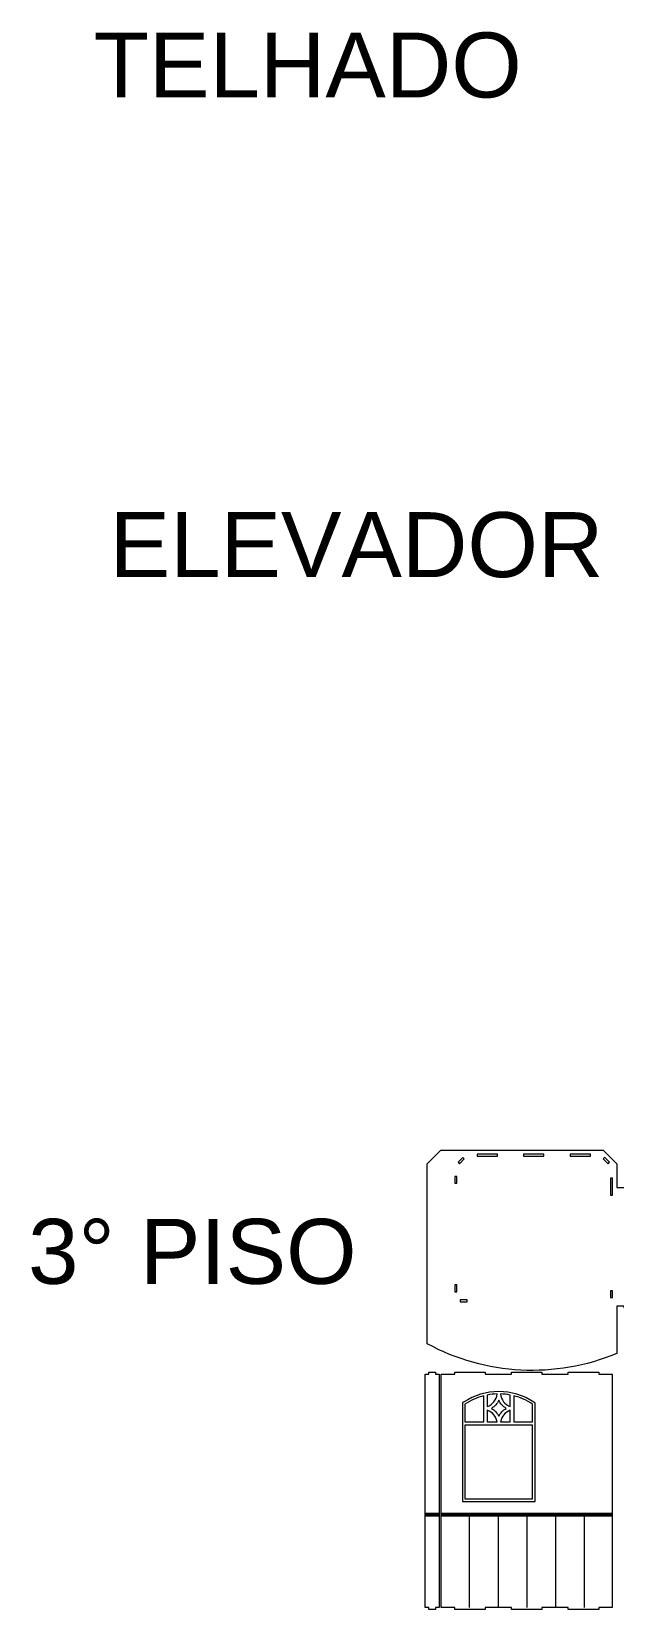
# Model space of a CAD drawing. Header units: millimetres. Extents: x -1649 to 1065, y -1734 to 2335.
# Drawn here: x -1649 to -790, y -22 to 2307 of the extents above; entities that cross this region are included whole.
import ezdxf

# ---------------------------------------------------------------- set-up
doc = ezdxf.new("R2010")
doc.units = ezdxf.units.MM
doc.header["$MEASUREMENT"] = 0
doc.layers.add('Camada 1', color=7, linetype='Continuous')
doc.styles.add('0', font='arial.ttf', dxfattribs={"height": 1})

msp = doc.modelspace()

# ---------------------------------------------------------------- linework, layer by layer
at = {"layer": 'Camada 1', "color": 250, "lineweight": 20}
for points, knots in [([(-355.1404, 621.2196), (-355.1404, 621.2196), (-615.1403, 621.2196), (-615.1403, 621.2196), (-615.1403, 621.2196), (-615.1403, 621.2196), (-635.1403, 601.2196), (-635.1403, 601.2196), (-635.1403, 601.2196), (-635.1403, 601.2196), (-785.1403, 601.2196), (-785.1403, 601.2196), (-785.1403, 601.2196), (-785.1403, 601.2196), (-785.1403, 636.2196), (-785.1403, 636.2196), (-785.1403, 636.2196), (-785.1403, 636.2196), (-805.1403, 656.2196), (-805.1403, 656.2196), (-805.1403, 656.2196), (-805.1403, 656.2196), (-1045.1402, 656.2196), (-1045.1402, 656.2196), (-1045.1402, 656.2196), (-1045.1402, 656.2196), (-1065.1402, 636.2196), (-1065.1402, 636.2196), (-1065.1402, 636.2196), (-1065.1402, 636.2196), (-1065.1402, 370.5626), (-1065.1402, 370.5626), (-1065.1402, 370.5626), (-978.7741, 323.6996), (-875.8428, 318.427), (-785.1403, 356.2197), (-785.1403, 356.2197), (-785.1403, 356.2197), (-785.1403, 426.2197), (-785.1403, 426.2197), (-785.1403, 426.2197), (-785.1403, 426.2197), (-775.1403, 426.2197), (-775.1403, 426.2197), (-775.1403, 426.2197), (-767.9801, 406.415), (-749.1783, 393.2197), (-728.119, 393.2197), (-728.119, 393.2197), (-728.119, 393.2197), (-697.1616, 393.2197), (-697.1616, 393.2197), (-697.1616, 393.2197), (-676.1023, 393.2197), (-657.3005, 406.415), (-650.1403, 426.2197), (-650.1403, 426.2197), (-650.1403, 426.2197), (-635.1403, 426.2197), (-635.1403, 426.2197), (-635.1403, 426.2197), (-635.1403, 426.2197), (-635.1403, 410.2197), (-635.1403, 410.2197), (-635.1403, 410.2197), (-635.1403, 397.9975), (-623.8903, 391.4697), (-601.3903, 386.9697), (-601.3903, 386.9697), (-578.8903, 382.4697), (-546.2515, 380.2197), (-485.1404, 380.2197), (-485.1404, 380.2197), (-424.0293, 380.2197), (-391.3904, 382.4697), (-368.8904, 386.9697), (-368.8904, 386.9697), (-346.3904, 391.4697), (-335.1404, 397.9975), (-335.1404, 410.2197), (-335.1404, 410.2197), (-335.1404, 410.2197), (-335.1404, 601.2196), (-335.1404, 601.2196), (-335.1404, 601.2196), (-335.1404, 601.2196), (-355.1404, 621.2196), (-355.1404, 621.2196)], [0, 0, 0, 0, 0.043478261, 0.043478261, 0.043478261, 0.043478261, 0.086956522, 0.086956522, 0.086956522, 0.086956522, 0.130434783, 0.130434783, 0.130434783, 0.130434783, 0.173913043, 0.173913043, 0.173913043, 0.173913043, 0.217391304, 0.217391304, 0.217391304, 0.217391304, 0.260869565, 0.260869565, 0.260869565, 0.260869565, 0.304347826, 0.304347826, 0.304347826, 0.304347826, 0.347826087, 0.347826087, 0.347826087, 0.347826087, 0.391304348, 0.391304348, 0.391304348, 0.391304348, 0.434782609, 0.434782609, 0.434782609, 0.434782609, 0.47826087, 0.47826087, 0.47826087, 0.47826087, 0.52173913, 0.52173913, 0.52173913, 0.52173913, 0.565217391, 0.565217391, 0.565217391, 0.565217391, 0.608695652, 0.608695652, 0.608695652, 0.608695652, 0.652173913, 0.652173913, 0.652173913, 0.652173913, 0.695652174, 0.695652174, 0.695652174, 0.695652174, 0.739130435, 0.739130435, 0.739130435, 0.739130435, 0.782608696, 0.782608696, 0.782608696, 0.782608696, 0.826086957, 0.826086957, 0.826086957, 0.826086957, 0.869565217, 0.869565217, 0.869565217, 0.869565217, 0.913043478, 0.913043478, 0.913043478, 0.913043478, 1, 1, 1, 1]), ([(-1012.362, 645.5125), (-1012.362, 645.5125), (-1010.2407, 643.3912), (-1010.2407, 643.3912), (-1010.2407, 643.3912), (-1010.2407, 643.3912), (-1017.3118, 636.3201), (-1017.3118, 636.3201), (-1017.3118, 636.3201), (-1017.3118, 636.3201), (-1019.4331, 638.4414), (-1019.4331, 638.4414), (-1019.4331, 638.4414), (-1019.4331, 638.4414), (-1012.362, 645.5125), (-1012.362, 645.5125)], [0, 0, 0, 0, 0.2, 0.2, 0.2, 0.2, 0.4, 0.4, 0.4, 0.4, 0.6, 0.6, 0.6, 0.6, 1, 1, 1, 1]), ([(-961.4123, 650.2196), (-961.4123, 650.2196), (-961.4123, 647.2196), (-961.4123, 647.2196), (-961.4123, 647.2196), (-961.4123, 647.2196), (-991.4123, 647.2196), (-991.4123, 647.2196), (-991.4123, 647.2196), (-991.4123, 647.2196), (-991.4123, 650.2196), (-991.4123, 650.2196), (-991.4123, 650.2196), (-991.4123, 650.2196), (-961.4123, 650.2196), (-961.4123, 650.2196)], [0, 0, 0, 0, 0.2, 0.2, 0.2, 0.2, 0.4, 0.4, 0.4, 0.4, 0.6, 0.6, 0.6, 0.6, 1, 1, 1, 1]), ([(-892.6403, 650.2196), (-892.6403, 650.2196), (-892.6403, 647.2196), (-892.6403, 647.2196), (-892.6403, 647.2196), (-892.6403, 647.2196), (-922.6402, 647.2196), (-922.6402, 647.2196), (-922.6402, 647.2196), (-922.6402, 647.2196), (-922.6402, 650.2196), (-922.6402, 650.2196), (-922.6402, 650.2196), (-922.6402, 650.2196), (-892.6403, 650.2196), (-892.6403, 650.2196)], [0, 0, 0, 0, 0.2, 0.2, 0.2, 0.2, 0.4, 0.4, 0.4, 0.4, 0.6, 0.6, 0.6, 0.6, 1, 1, 1, 1]), ([(-823.8682, 650.2196), (-823.8682, 650.2196), (-823.8682, 647.2196), (-823.8682, 647.2196), (-823.8682, 647.2196), (-823.8682, 647.2196), (-853.8682, 647.2196), (-853.8682, 647.2196), (-853.8682, 647.2196), (-853.8682, 647.2196), (-853.8682, 650.2196), (-853.8682, 650.2196), (-853.8682, 650.2196), (-853.8682, 650.2196), (-823.8682, 650.2196), (-823.8682, 650.2196)], [0, 0, 0, 0, 0.2, 0.2, 0.2, 0.2, 0.4, 0.4, 0.4, 0.4, 0.6, 0.6, 0.6, 0.6, 1, 1, 1, 1]), ([(-795.8474, 638.4414), (-795.8474, 638.4414), (-797.9687, 636.3201), (-797.9687, 636.3201), (-797.9687, 636.3201), (-797.9687, 636.3201), (-805.0398, 643.3912), (-805.0398, 643.3912), (-805.0398, 643.3912), (-805.0398, 643.3912), (-802.9185, 645.5125), (-802.9185, 645.5125), (-802.9185, 645.5125), (-802.9185, 645.5125), (-795.8474, 638.4414), (-795.8474, 638.4414)], [0, 0, 0, 0, 0.2, 0.2, 0.2, 0.2, 0.4, 0.4, 0.4, 0.4, 0.6, 0.6, 0.6, 0.6, 1, 1, 1, 1]), ([(-1021.1402, 617.4917), (-1021.1402, 617.4917), (-1021.1402, 607.3556), (-1021.1402, 607.3556), (-1021.1402, 607.3556), (-1021.1402, 607.3556), (-1024.1402, 607.3556), (-1024.1402, 607.3556), (-1024.1402, 607.3556), (-1024.1402, 607.3556), (-1024.1402, 617.4917), (-1024.1402, 617.4917), (-1024.1402, 617.4917), (-1024.1402, 617.4917), (-1021.1402, 617.4917), (-1021.1402, 617.4917)], [0, 0, 0, 0, 0.2, 0.2, 0.2, 0.2, 0.4, 0.4, 0.4, 0.4, 0.6, 0.6, 0.6, 0.6, 1, 1, 1, 1]), ([(-791.1403, 614.9917), (-791.1403, 614.9917), (-791.1403, 589.9917), (-791.1403, 589.9917), (-791.1403, 589.9917), (-791.1403, 589.9917), (-794.1403, 589.9917), (-794.1403, 589.9917), (-794.1403, 589.9917), (-794.1403, 589.9917), (-794.1403, 614.9917), (-794.1403, 614.9917), (-794.1403, 614.9917), (-794.1403, 614.9917), (-791.1403, 614.9917), (-791.1403, 614.9917)], [0, 0, 0, 0, 0.2, 0.2, 0.2, 0.2, 0.4, 0.4, 0.4, 0.4, 0.6, 0.6, 0.6, 0.6, 1, 1, 1, 1]), ([(-1021.1402, 457.3557), (-1021.1402, 457.3557), (-1021.1402, 447.2197), (-1021.1402, 447.2197), (-1021.1402, 447.2197), (-1021.1402, 447.2197), (-1024.1402, 447.2197), (-1024.1402, 447.2197), (-1024.1402, 447.2197), (-1024.1402, 447.2197), (-1024.1402, 457.3557), (-1024.1402, 457.3557), (-1024.1402, 457.3557), (-1024.1402, 457.3557), (-1021.1402, 457.3557), (-1021.1402, 457.3557)], [0, 0, 0, 0, 0.2, 0.2, 0.2, 0.2, 0.4, 0.4, 0.4, 0.4, 0.6, 0.6, 0.6, 0.6, 1, 1, 1, 1]), ([(-791.1403, 448.7197), (-791.1403, 448.7197), (-791.1403, 438.7197), (-791.1403, 438.7197), (-791.1403, 438.7197), (-791.1403, 438.7197), (-794.1403, 438.7197), (-794.1403, 438.7197), (-794.1403, 438.7197), (-794.1403, 438.7197), (-794.1403, 448.7197), (-794.1403, 448.7197), (-794.1403, 448.7197), (-794.1403, 448.7197), (-791.1403, 448.7197), (-791.1403, 448.7197)], [0, 0, 0, 0, 0.2, 0.2, 0.2, 0.2, 0.4, 0.4, 0.4, 0.4, 0.6, 0.6, 0.6, 0.6, 1, 1, 1, 1]), ([(-1006.1402, 435.2197), (-1006.1402, 435.2197), (-1006.1402, 432.2197), (-1006.1402, 432.2197), (-1006.1402, 432.2197), (-1006.1402, 432.2197), (-1016.1402, 432.2197), (-1016.1402, 432.2197), (-1016.1402, 432.2197), (-1016.1402, 432.2197), (-1016.1402, 435.2197), (-1016.1402, 435.2197), (-1016.1402, 435.2197), (-1016.1402, 435.2197), (-1006.1402, 435.2197), (-1006.1402, 435.2197)], [0, 0, 0, 0, 0.2, 0.2, 0.2, 0.2, 0.4, 0.4, 0.4, 0.4, 0.6, 0.6, 0.6, 0.6, 1, 1, 1, 1]), ([(-1068.1402, 325.481), (-1068.1402, 325.481), (-1068.1402, -18.519), (-1068.1402, -18.519), (-1068.1402, -18.519), (-1068.1402, -18.519), (-1062.726, -18.519), (-1062.726, -18.519), (-1062.726, -18.519), (-1062.726, -18.519), (-1062.726, -21.519), (-1062.726, -21.519), (-1062.726, -21.519), (-1062.726, -21.519), (-1052.726, -21.519), (-1052.726, -21.519), (-1052.726, -21.519), (-1052.726, -21.519), (-1052.726, -18.519), (-1052.726, -18.519), (-1052.726, -18.519), (-1052.726, -18.519), (-1047.3118, -18.519), (-1047.3118, -18.519), (-1047.3118, -18.519), (-1047.3118, -18.519), (-1047.3118, 325.481), (-1047.3118, 325.481), (-1047.3118, 325.481), (-1047.3118, 325.481), (-1052.726, 325.481), (-1052.726, 325.481), (-1052.726, 325.481), (-1052.726, 325.481), (-1052.726, 328.481), (-1052.726, 328.481), (-1052.726, 328.481), (-1052.726, 328.481), (-1062.726, 328.481), (-1062.726, 328.481), (-1062.726, 328.481), (-1062.726, 328.481), (-1062.726, 325.481), (-1062.726, 325.481), (-1062.726, 325.481), (-1062.726, 325.481), (-1068.1402, 325.481), (-1068.1402, 325.481)], [0, 0, 0, 0, 0.076923077, 0.076923077, 0.076923077, 0.076923077, 0.153846154, 0.153846154, 0.153846154, 0.153846154, 0.230769231, 0.230769231, 0.230769231, 0.230769231, 0.307692308, 0.307692308, 0.307692308, 0.307692308, 0.384615385, 0.384615385, 0.384615385, 0.384615385, 0.461538462, 0.461538462, 0.461538462, 0.461538462, 0.538461538, 0.538461538, 0.538461538, 0.538461538, 0.615384615, 0.615384615, 0.615384615, 0.615384615, 0.692307692, 0.692307692, 0.692307692, 0.692307692, 0.769230769, 0.769230769, 0.769230769, 0.769230769, 0.846153846, 0.846153846, 0.846153846, 0.846153846, 1, 1, 1, 1]), ([(-1024.3118, 325.481), (-1024.3118, 325.481), (-1044.3118, 325.481), (-1044.3118, 325.481), (-1044.3118, 325.481), (-1044.3118, 325.481), (-1044.3118, -18.519), (-1044.3118, -18.519), (-1044.3118, -18.519), (-1044.3118, -18.519), (-1024.3118, -18.519), (-1024.3118, -18.519), (-1024.3118, -18.519), (-1024.3118, -18.519), (-1024.3118, -21.519), (-1024.3118, -21.519), (-1024.3118, -21.519), (-1024.3118, -21.519), (-979.3118, -21.519), (-979.3118, -21.519), (-979.3118, -21.519), (-979.3118, -21.519), (-979.3118, -18.519), (-979.3118, -18.519), (-979.3118, -18.519), (-979.3118, -18.519), (-940.5397, -18.519), (-940.5397, -18.519), (-940.5397, -18.519), (-940.5397, -18.519), (-940.5397, -21.519), (-940.5397, -21.519), (-940.5397, -21.519), (-940.5397, -21.519), (-895.5397, -21.519), (-895.5397, -21.519), (-895.5397, -21.519), (-895.5397, -21.519), (-895.5397, -18.519), (-895.5397, -18.519), (-895.5397, -18.519), (-895.5397, -18.519), (-856.7676, -18.519), (-856.7676, -18.519), (-856.7676, -18.519), (-856.7676, -18.519), (-856.7676, -21.519), (-856.7676, -21.519), (-856.7676, -21.519), (-856.7676, -21.519), (-811.7676, -21.519), (-811.7676, -21.519), (-811.7676, -21.519), (-811.7676, -21.519), (-811.7676, -18.519), (-811.7676, -18.519), (-811.7676, -18.519), (-811.7676, -18.519), (-791.7676, -18.519), (-791.7676, -18.519), (-791.7676, -18.519), (-791.7676, -18.519), (-791.7676, 325.481), (-791.7676, 325.481), (-791.7676, 325.481), (-791.7676, 325.481), (-811.7676, 325.481), (-811.7676, 325.481), (-811.7676, 325.481), (-811.7676, 325.481), (-811.7676, 328.481), (-811.7676, 328.481), (-811.7676, 328.481), (-811.7676, 328.481), (-856.7676, 328.481), (-856.7676, 328.481), (-856.7676, 328.481), (-856.7676, 328.481), (-856.7676, 325.481), (-856.7676, 325.481), (-856.7676, 325.481), (-856.7676, 325.481), (-895.5397, 325.481), (-895.5397, 325.481), (-895.5397, 325.481), (-895.5397, 325.481), (-895.5397, 328.481), (-895.5397, 328.481), (-895.5397, 328.481), (-895.5397, 328.481), (-940.5397, 328.481), (-940.5397, 328.481), (-940.5397, 328.481), (-940.5397, 328.481), (-940.5397, 325.481), (-940.5397, 325.481), (-940.5397, 325.481), (-940.5397, 325.481), (-979.3118, 325.481), (-979.3118, 325.481), (-979.3118, 325.481), (-979.3118, 325.481), (-979.3118, 328.481), (-979.3118, 328.481), (-979.3118, 328.481), (-979.3118, 328.481), (-1024.3118, 328.481), (-1024.3118, 328.481), (-1024.3118, 328.481), (-1024.3118, 328.481), (-1024.3118, 325.481), (-1024.3118, 325.481)], [0, 0, 0, 0, 0.034482759, 0.034482759, 0.034482759, 0.034482759, 0.068965517, 0.068965517, 0.068965517, 0.068965517, 0.103448276, 0.103448276, 0.103448276, 0.103448276, 0.137931034, 0.137931034, 0.137931034, 0.137931034, 0.172413793, 0.172413793, 0.172413793, 0.172413793, 0.206896552, 0.206896552, 0.206896552, 0.206896552, 0.24137931, 0.24137931, 0.24137931, 0.24137931, 0.275862069, 0.275862069, 0.275862069, 0.275862069, 0.310344828, 0.310344828, 0.310344828, 0.310344828, 0.344827586, 0.344827586, 0.344827586, 0.344827586, 0.379310345, 0.379310345, 0.379310345, 0.379310345, 0.413793103, 0.413793103, 0.413793103, 0.413793103, 0.448275862, 0.448275862, 0.448275862, 0.448275862, 0.482758621, 0.482758621, 0.482758621, 0.482758621, 0.517241379, 0.517241379, 0.517241379, 0.517241379, 0.551724138, 0.551724138, 0.551724138, 0.551724138, 0.586206897, 0.586206897, 0.586206897, 0.586206897, 0.620689655, 0.620689655, 0.620689655, 0.620689655, 0.655172414, 0.655172414, 0.655172414, 0.655172414, 0.689655172, 0.689655172, 0.689655172, 0.689655172, 0.724137931, 0.724137931, 0.724137931, 0.724137931, 0.75862069, 0.75862069, 0.75862069, 0.75862069, 0.793103448, 0.793103448, 0.793103448, 0.793103448, 0.827586207, 0.827586207, 0.827586207, 0.827586207, 0.862068966, 0.862068966, 0.862068966, 0.862068966, 0.896551724, 0.896551724, 0.896551724, 0.896551724, 0.931034483, 0.931034483, 0.931034483, 0.931034483, 1, 1, 1, 1]), ([(-981.2839, 255.4251), (-981.2839, 255.4251), (-1009.3118, 255.4251), (-1009.3118, 255.4251), (-1009.3118, 255.4251), (-1009.3118, 255.4251), (-1009.3118, 281.481), (-1009.3118, 281.481), (-1009.3118, 281.481), (-1000.7323, 287.1378), (-991.2552, 291.2977), (-981.2839, 293.7835), (-981.2839, 293.7835), (-981.2839, 293.7835), (-981.2839, 255.4251), (-981.2839, 255.4251)], [0, 0, 0, 0, 0.2, 0.2, 0.2, 0.2, 0.4, 0.4, 0.4, 0.4, 0.6, 0.6, 0.6, 0.6, 1, 1, 1, 1]), ([(-961.8283, 296.4461), (-962.7423, 288.0022), (-968.3333, 280.7925), (-976.2839, 277.8053), (-976.2839, 277.8053), (-976.2839, 277.8053), (-976.2839, 294.8813), (-976.2839, 294.8813), (-976.2839, 294.8813), (-971.5149, 295.7884), (-966.6809, 296.3116), (-961.8283, 296.4461)], [0, 0, 0, 0, 0.25, 0.25, 0.25, 0.25, 0.5, 0.5, 0.5, 0.5, 1, 1, 1, 1]), ([(-959.3118, 263.5212), (-961.7165, 268.402), (-965.5149, 272.4597), (-970.2265, 275.1809), (-970.2265, 275.1809), (-965.4668, 277.9883), (-961.6633, 282.1646), (-959.3118, 287.1652), (-959.3118, 287.1652), (-956.9602, 282.1646), (-953.1567, 277.9883), (-948.397, 275.1809), (-948.397, 275.1809), (-953.1086, 272.4597), (-956.9071, 268.402), (-959.3118, 263.5212)], [0, 0, 0, 0, 0.2, 0.2, 0.2, 0.2, 0.4, 0.4, 0.4, 0.4, 0.6, 0.6, 0.6, 0.6, 1, 1, 1, 1]), ([(-942.3397, 294.8813), (-942.3397, 294.8813), (-942.3397, 277.8053), (-942.3397, 277.8053), (-942.3397, 277.8053), (-950.2903, 280.7925), (-955.8812, 288.0022), (-956.7953, 296.4461), (-956.7953, 296.4461), (-951.9427, 296.3116), (-947.1087, 295.7884), (-942.3397, 294.8813)], [0, 0, 0, 0, 0.25, 0.25, 0.25, 0.25, 0.5, 0.5, 0.5, 0.5, 1, 1, 1, 1]), ([(-909.3118, 255.4251), (-909.3118, 255.4251), (-937.3397, 255.4251), (-937.3397, 255.4251), (-937.3397, 255.4251), (-937.3397, 255.4251), (-937.3397, 293.7835), (-937.3397, 293.7835), (-937.3397, 293.7835), (-927.3684, 291.2977), (-917.8912, 287.1378), (-909.3118, 281.481), (-909.3118, 281.481), (-909.3118, 281.481), (-909.3118, 255.4251), (-909.3118, 255.4251)], [0, 0, 0, 0, 0.2, 0.2, 0.2, 0.2, 0.4, 0.4, 0.4, 0.4, 0.6, 0.6, 0.6, 0.6, 1, 1, 1, 1]), ([(-961.8492, 255.4251), (-961.8492, 255.4251), (-976.2839, 255.4251), (-976.2839, 255.4251), (-976.2839, 255.4251), (-976.2839, 255.4251), (-976.2839, 272.5101), (-976.2839, 272.5101), (-976.2839, 272.5101), (-968.782, 269.7793), (-963.289, 263.2777), (-961.8492, 255.4251)], [0, 0, 0, 0, 0.25, 0.25, 0.25, 0.25, 0.5, 0.5, 0.5, 0.5, 1, 1, 1, 1]), ([(-942.3397, 255.4251), (-942.3397, 255.4251), (-956.7744, 255.4251), (-956.7744, 255.4251), (-956.7744, 255.4251), (-955.3346, 263.2777), (-949.8416, 269.7793), (-942.3397, 272.5101), (-942.3397, 272.5101), (-942.3397, 272.5101), (-942.3397, 255.4251), (-942.3397, 255.4251)], [0, 0, 0, 0, 0.25, 0.25, 0.25, 0.25, 0.5, 0.5, 0.5, 0.5, 1, 1, 1, 1]), ([(-909.3118, 250.4251), (-909.3118, 250.4251), (-909.3118, 141.481), (-909.3118, 141.481), (-909.3118, 141.481), (-909.3118, 141.481), (-1009.3118, 141.481), (-1009.3118, 141.481), (-1009.3118, 141.481), (-1009.3118, 141.481), (-1009.3118, 250.4251), (-1009.3118, 250.4251), (-1009.3118, 250.4251), (-1009.3118, 250.4251), (-909.3118, 250.4251), (-909.3118, 250.4251)], [0, 0, 0, 0, 0.2, 0.2, 0.2, 0.2, 0.4, 0.4, 0.4, 0.4, 0.6, 0.6, 0.6, 0.6, 1, 1, 1, 1])]:
    msp.add_open_spline(points, degree=3, knots=knots, dxfattribs=at)
at = {"layer": 'Camada 1', "color": 240, "lineweight": 20}
msp.add_open_spline([(-1011.2384, 284.403), (-979.7367, 305.1733), (-938.8869, 305.1733), (-907.3852, 284.403), (-907.3852, 284.403), (-907.3852, 284.403), (-905.8118, 283.3656), (-905.8118, 283.3656), (-905.8118, 283.3656), (-905.8118, 283.3656), (-905.8118, 137.981), (-905.8118, 137.981), (-905.8118, 137.981), (-905.8118, 137.981), (-1012.8118, 137.981), (-1012.8118, 137.981), (-1012.8118, 137.981), (-1012.8118, 137.981), (-1012.8118, 283.3656), (-1012.8118, 283.3656), (-1012.8118, 283.3656), (-1012.8118, 283.3656), (-1011.2384, 284.403), (-1011.2384, 284.403)], degree=3, knots=[0, 0, 0, 0, 0.142857143, 0.142857143, 0.142857143, 0.142857143, 0.285714286, 0.285714286, 0.285714286, 0.285714286, 0.428571429, 0.428571429, 0.428571429, 0.428571429, 0.571428571, 0.571428571, 0.571428571, 0.571428571, 0.714285714, 0.714285714, 0.714285714, 0.714285714, 1, 1, 1, 1], dxfattribs=at)
for points in [[(-1047.3118, 119.981), (-1047.3118, 119.981), (-1068.1402, 119.981), (-1068.1402, 119.981)], [(-1047.3118, 117.981), (-1047.3118, 117.981), (-1068.1402, 117.981), (-1068.1402, 117.981)], [(-791.7676, 119.981), (-791.7676, 119.981), (-1044.3118, 119.981), (-1044.3118, 119.981)], [(-791.7676, 117.981), (-791.7676, 117.981), (-1044.3118, 117.981), (-1044.3118, 117.981)], [(-1047.3118, 115.981), (-1047.3118, 115.981), (-1068.1402, 115.981), (-1068.1402, 115.981)], [(-791.7676, 115.981), (-791.7676, 115.981), (-1044.3118, 115.981), (-1044.3118, 115.981)], [(-1002.8691, 115.981), (-1002.8691, 115.981), (-1002.8691, -18.519), (-1002.8691, -18.519)], [(-960.4544, 115.981), (-960.4544, 115.981), (-960.4544, -18.519), (-960.4544, -18.519)], [(-918.0397, 115.981), (-918.0397, 115.981), (-918.0397, -18.519), (-918.0397, -18.519)], [(-875.625, 115.981), (-875.625, 115.981), (-875.625, -18.519), (-875.625, -18.519)], [(-833.2103, 115.981), (-833.2103, 115.981), (-833.2103, -18.519), (-833.2103, -18.519)]]:
    msp.add_open_spline(points, degree=3, dxfattribs=at)

# ---------------------------------------------------------------- texts
at = {"layer": 'Camada 1', "color": 250, "style": '0'}
for s, p in [('TELHADO', (-1557.821, 2209.7866)), ('ELEVADOR', (-1534.1143, 1501.9733)), ('3° PISO', (-1654.5806, 458.9904))]:
    msp.add_text(s, height=95.86915, dxfattribs=at).set_placement(p)

doc.saveas('drawing.dxf')
